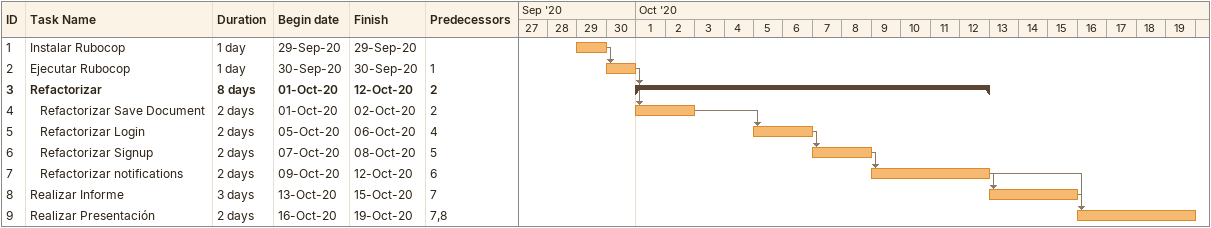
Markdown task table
| ID | Level | Task | Duration | Start | Finish | Predecessors |
|---|---|---|---|---|---|---|
| 1 | 1 | Instalar Rubocop | 1d | 2020-09-29 | 2020-09-29 |  |
| 2 | 1 | Ejecutar Rubocop | 1d | 2020-09-30 | 2020-09-30 | 1 |
| 3 | 1 | **Refactorizar** | 8d | 2020-10-01 | 2020-10-12 | 2 |
| 4 | 2 | Refactorizar Save Document | 2d | 2020-10-01 | 2020-10-02 | 2 |
| 5 | 2 | Refactorizar Login | 2d | 2020-10-05 | 2020-10-06 | 4 |
| 6 | 2 | Refactorizar Signup | 2d | 2020-10-07 | 2020-10-08 | 5 |
| 7 | 2 | Refactorizar notifications | 2d | 2020-10-09 | 2020-10-12 | 6 |
| 8 | 1 | Realizar Informe | 3d | 2020-10-13 | 2020-10-15 | 7 |
| 9 | 1 | Realizar Presentación | 2d | 2020-10-16 | 2020-10-19 | 7, 8 |
